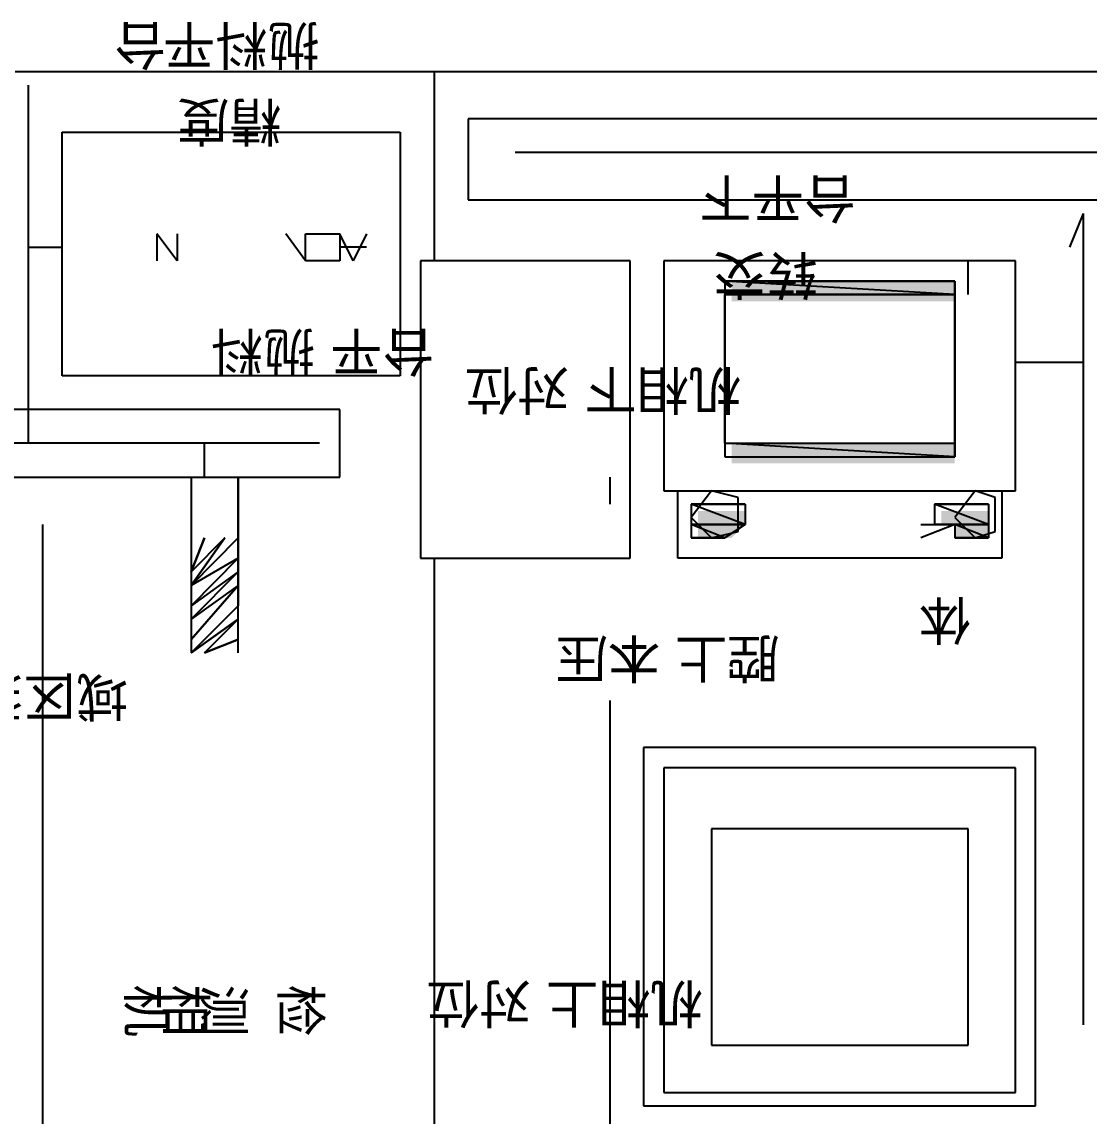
# Model space of a CAD drawing. Header units: millimetres. Extents: x 5 to 415, y 48 to 251.
# Drawn here: x 167.022 to 169.808, y 176.556 to 179.411 of the extents above; entities that cross this region are included whole.
import ezdxf

# ---------------------------------------------------------------- set-up
doc = ezdxf.new("R2010")
doc.units = ezdxf.units.MM
for name, color, linetype in [('H', 7, 'Continuous'), ('P', 7, 'Continuous'), ('T', 7, 'Continuous')]:
    doc.layers.add(name, color=color, linetype=linetype)

msp = doc.modelspace()

# ---------------------------------------------------------------- hatches: boundary and pattern name
at = {"layer": 'H', "linetype": 'Continuous'}
for points in [[(168.875, 178.682), (168.875, 178.735), (169.457, 178.735), (169.457, 178.682), (168.875, 178.682)], [(168.875, 178.259), (168.875, 178.312), (169.457, 178.312), (169.457, 178.259), (168.875, 178.259)], [(168.787, 178.1), (168.787, 178.135), (168.91, 178.135), (168.91, 178.1), (168.787, 178.1)], [(169.422, 178.1), (169.422, 178.135), (169.545, 178.135), (169.545, 178.1), (169.422, 178.1)], [(168.787, 178.065), (168.787, 178.1), (168.91, 178.1), (168.875, 178.065), (168.787, 178.065)], [(169.457, 178.065), (169.457, 178.1), (169.545, 178.1), (169.545, 178.065), (169.457, 178.065)]]:
    msp.add_hatch(color=256, dxfattribs=at).paths.add_polyline_path(points)

# ---------------------------------------------------------------- linework, layer by layer
at = {"layer": 'P'}
for points in [[(167.005, 179.282), (168.099, 179.282)], [(168.099, 178.788), (168.099, 179.282)], [(168.099, 179.282), (173.267, 179.282)], [(167.04, 178.312), (167.04, 179.246)], [(174.025, 179.158), (168.187, 179.158)], [(168.187, 179.158), (168.187, 178.947)], [(167.128, 179.123), (168.01, 179.123)], [(167.128, 178.488), (167.128, 179.123)], [(168.01, 179.123), (168.01, 178.488)], [(173.99, 179.07), (168.31, 179.07)], [(168.187, 178.947), (174.025, 178.947)], [(169.792, 178.911), (169.757, 178.823)], [(169.792, 178.911), (169.792, 176.795)], [(169.792, 178.911), (169.792, 178.823)], [(167.428, 178.788), (167.375, 178.858)], [(167.375, 178.858), (167.375, 178.788)], [(167.428, 178.858), (167.428, 178.788)], [(167.763, 178.788), (167.711, 178.858)], [(167.763, 178.788), (167.763, 178.858)], [(167.763, 178.858), (167.852, 178.858)], [(167.887, 178.788), (167.852, 178.858)], [(167.852, 178.858), (167.852, 178.788)], [(167.922, 178.858), (167.887, 178.788)], [(167.04, 178.823), (167.128, 178.823)], [(167.922, 178.823), (167.852, 178.823)], [(167.852, 178.788), (167.763, 178.788)], [(168.61, 178.788), (168.063, 178.788)], [(168.063, 178.788), (168.063, 178.012)], [(168.61, 178.012), (168.61, 178.788)], [(168.698, 178.788), (168.698, 178.188)], [(169.616, 178.788), (168.698, 178.788)], [(169.492, 178.7), (169.492, 178.788)], [(169.616, 178.188), (169.616, 178.788)], [(169.457, 178.7), (168.857, 178.735)], [(168.857, 178.735), (168.857, 178.7)], [(169.457, 178.7), (168.857, 178.735)], [(168.857, 178.735), (169.457, 178.735)], [(169.457, 178.735), (168.857, 178.735)], [(168.857, 178.735), (168.857, 178.276)], [(169.457, 178.735), (169.457, 178.7)], [(169.457, 178.276), (169.457, 178.735)], [(169.457, 178.7), (168.857, 178.7)], [(168.857, 178.7), (168.857, 178.312)], [(169.457, 178.7), (168.857, 178.7)], [(168.857, 178.7), (168.857, 178.312)], [(168.857, 178.312), (168.857, 178.7)], [(168.857, 178.7), (168.857, 178.7)], [(168.857, 178.7), (168.857, 178.312)], [(168.857, 178.7), (168.857, 178.312)], [(168.857, 178.312), (168.857, 178.7)], [(168.857, 178.7), (169.457, 178.7)], [(169.457, 178.7), (168.857, 178.7)], [(168.857, 178.7), (168.857, 178.312)], [(169.457, 178.312), (169.457, 178.7)], [(169.457, 178.312), (169.457, 178.7)], [(169.457, 178.312), (169.457, 178.7)], [(169.457, 178.7), (169.457, 178.7)], [(169.457, 178.7), (169.457, 178.312)], [(169.457, 178.7), (169.457, 178.312)], [(169.457, 178.312), (169.457, 178.7)], [(169.457, 178.312), (169.457, 178.7)], [(169.616, 178.523), (169.792, 178.523)], [(168.01, 178.488), (167.128, 178.488)], [(167.852, 178.4), (165.347, 178.4)], [(167.852, 178.223), (167.852, 178.4)], [(167.799, 178.312), (165.435, 178.312)], [(167.499, 178.223), (167.499, 178.312)], [(168.857, 178.312), (169.457, 178.312)], [(168.857, 178.312), (169.457, 178.312)], [(169.457, 178.276), (168.857, 178.312)], [(168.857, 178.312), (168.857, 178.276)], [(169.457, 178.276), (168.857, 178.312)], [(168.857, 178.312), (169.457, 178.312)], [(168.857, 178.312), (169.457, 178.312)], [(169.457, 178.312), (169.457, 178.276)], [(168.857, 178.276), (169.457, 178.276)], [(168.857, 178.276), (169.457, 178.276)], [(165.347, 178.223), (167.852, 178.223)], [(167.464, 178.223), (167.464, 177.765)], [(167.587, 177.765), (167.587, 178.223)], [(167.587, 178.223), (167.587, 177.888)], [(168.557, 178.223), (168.557, 178.153)], [(168.698, 178.188), (169.616, 178.188)], [(168.734, 178.012), (168.734, 178.188)], [(168.734, 178.188), (169.58, 178.188)], [(168.822, 178.188), (168.769, 178.118)], [(168.892, 178.17), (168.822, 178.188)], [(169.51, 178.188), (169.457, 178.118)], [(169.563, 178.17), (169.51, 178.188)], [(169.58, 178.188), (169.58, 178.012)], [(168.91, 178.1), (168.769, 178.153)], [(168.769, 178.153), (168.769, 178.1)], [(168.91, 178.1), (168.769, 178.153)], [(168.769, 178.153), (168.91, 178.153)], [(168.769, 178.153), (168.91, 178.153)], [(168.857, 178.153), (168.769, 178.153)], [(168.91, 178.153), (168.769, 178.153)], [(168.769, 178.153), (168.769, 178.153)], [(168.769, 178.153), (168.91, 178.153)], [(168.769, 178.153), (168.857, 178.153)], [(168.857, 178.153), (168.769, 178.153)], [(168.769, 178.153), (168.857, 178.153)], [(168.857, 178.153), (168.769, 178.153)], [(168.769, 178.153), (168.769, 178.153)], [(168.822, 178.153), (168.769, 178.153)], [(168.769, 178.153), (168.822, 178.153)], [(168.822, 178.153), (168.857, 178.153)], [(168.857, 178.153), (168.822, 178.153)], [(168.822, 178.153), (168.822, 178.153)], [(168.822, 178.153), (168.822, 178.153)], [(168.857, 178.153), (168.822, 178.153)], [(168.822, 178.153), (168.857, 178.153)], [(168.822, 178.153), (168.857, 178.153)], [(168.857, 178.153), (168.822, 178.153)], [(168.822, 178.153), (168.822, 178.153)], [(168.822, 178.153), (168.822, 178.153)], [(168.857, 178.153), (168.822, 178.153)], [(168.822, 178.153), (168.857, 178.153)], [(168.822, 178.153), (168.857, 178.153)], [(168.857, 178.153), (168.822, 178.153)], [(168.822, 178.153), (168.822, 178.153)], [(168.822, 178.153), (168.822, 178.153)], [(168.857, 178.153), (168.822, 178.153)], [(168.822, 178.153), (168.857, 178.153)], [(168.822, 178.153), (168.857, 178.153)], [(168.857, 178.153), (168.822, 178.153)], [(168.822, 178.153), (168.822, 178.153)], [(168.822, 178.153), (168.822, 178.153)], [(168.857, 178.153), (168.822, 178.153)], [(168.822, 178.153), (168.857, 178.153)], [(168.822, 178.153), (168.857, 178.153)], [(168.857, 178.153), (168.822, 178.153)], [(168.822, 178.153), (168.822, 178.153)], [(168.822, 178.153), (168.822, 178.153)], [(168.857, 178.153), (168.822, 178.153)], [(168.822, 178.153), (168.857, 178.153)], [(168.822, 178.153), (168.857, 178.153)], [(168.857, 178.153), (168.822, 178.153)], [(168.91, 178.153), (168.857, 178.153)], [(168.892, 178.082), (168.892, 178.17)], [(168.91, 178.153), (168.91, 178.1)], [(169.545, 178.1), (169.404, 178.153)], [(169.404, 178.153), (169.404, 178.1)], [(169.545, 178.1), (169.404, 178.153)], [(169.404, 178.153), (169.545, 178.153)], [(169.404, 178.153), (169.545, 178.153)], [(169.545, 178.153), (169.404, 178.153)], [(169.404, 178.153), (169.404, 178.153)], [(169.545, 178.153), (169.404, 178.153)], [(169.404, 178.153), (169.404, 178.153)], [(169.404, 178.153), (169.545, 178.153)], [(169.545, 178.153), (169.404, 178.153)], [(169.404, 178.153), (169.457, 178.153)], [(169.457, 178.153), (169.545, 178.153)], [(169.545, 178.153), (169.457, 178.153)], [(169.457, 178.153), (169.457, 178.153)], [(169.545, 178.153), (169.457, 178.153)], [(169.457, 178.153), (169.457, 178.153)], [(169.457, 178.153), (169.545, 178.153)], [(169.457, 178.153), (169.545, 178.153)], [(169.545, 178.153), (169.457, 178.153)], [(169.457, 178.153), (169.545, 178.153)], [(169.545, 178.153), (169.457, 178.153)], [(169.457, 178.153), (169.457, 178.153)], [(169.457, 178.153), (169.545, 178.153)], [(169.457, 178.153), (169.492, 178.153)], [(169.492, 178.153), (169.457, 178.153)], [(169.457, 178.153), (169.457, 178.153)], [(169.457, 178.153), (169.457, 178.153)], [(169.492, 178.153), (169.457, 178.153)], [(169.457, 178.153), (169.492, 178.153)], [(169.457, 178.153), (169.492, 178.153)], [(169.492, 178.153), (169.457, 178.153)], [(169.457, 178.153), (169.457, 178.153)], [(169.457, 178.153), (169.457, 178.153)], [(169.492, 178.153), (169.457, 178.153)], [(169.457, 178.153), (169.492, 178.153)], [(169.457, 178.153), (169.492, 178.153)], [(169.492, 178.153), (169.457, 178.153)], [(169.457, 178.153), (169.457, 178.153)], [(169.457, 178.153), (169.457, 178.153)], [(169.492, 178.153), (169.457, 178.153)], [(169.457, 178.153), (169.492, 178.153)], [(169.457, 178.153), (169.492, 178.153)], [(169.492, 178.153), (169.457, 178.153)], [(169.457, 178.153), (169.457, 178.153)], [(169.457, 178.153), (169.457, 178.153)], [(169.492, 178.153), (169.457, 178.153)], [(169.457, 178.153), (169.492, 178.153)], [(169.457, 178.153), (169.492, 178.153)], [(169.492, 178.153), (169.457, 178.153)], [(169.457, 178.153), (169.457, 178.153)], [(169.457, 178.153), (169.457, 178.153)], [(169.492, 178.153), (169.457, 178.153)], [(169.457, 178.153), (169.492, 178.153)], [(169.492, 178.153), (169.545, 178.153)], [(169.545, 178.153), (169.492, 178.153)], [(169.545, 178.153), (169.545, 178.1)], [(169.563, 178.082), (169.563, 178.17)], [(167.076, 178.1), (167.076, 175.895)], [(168.769, 178.118), (168.822, 178.065)], [(168.857, 178.065), (168.769, 178.1)], [(168.769, 178.1), (168.769, 178.065)], [(168.857, 178.065), (168.769, 178.1)], [(168.769, 178.1), (168.91, 178.1)], [(168.769, 178.1), (168.91, 178.1)], [(168.91, 178.1), (168.769, 178.1)], [(168.769, 178.1), (168.769, 178.1)], [(168.91, 178.1), (168.769, 178.1)], [(168.769, 178.1), (168.769, 178.1)], [(168.769, 178.1), (168.91, 178.1)], [(168.769, 178.1), (168.91, 178.1)], [(168.91, 178.1), (168.769, 178.1)], [(168.769, 178.1), (168.91, 178.1)], [(168.91, 178.1), (168.769, 178.1)], [(168.769, 178.1), (168.769, 178.1)], [(168.91, 178.1), (168.769, 178.1)], [(168.769, 178.1), (168.769, 178.1)], [(168.769, 178.1), (168.91, 178.1)], [(168.769, 178.1), (168.91, 178.1)], [(168.91, 178.1), (168.769, 178.1)], [(168.769, 178.1), (168.91, 178.1)], [(168.91, 178.1), (168.769, 178.1)], [(168.769, 178.1), (168.769, 178.1)], [(168.91, 178.1), (168.769, 178.1)], [(168.769, 178.1), (168.769, 178.1)], [(168.769, 178.1), (168.91, 178.1)], [(168.769, 178.1), (168.91, 178.1)], [(168.91, 178.1), (168.769, 178.1)], [(168.769, 178.1), (168.91, 178.1)], [(168.91, 178.1), (168.769, 178.1)], [(168.769, 178.1), (168.769, 178.1)], [(168.91, 178.1), (168.769, 178.1)], [(168.769, 178.1), (168.769, 178.1)], [(168.769, 178.1), (168.91, 178.1)], [(168.769, 178.1), (168.91, 178.1)], [(168.91, 178.1), (168.769, 178.1)], [(168.769, 178.1), (168.91, 178.1)], [(168.91, 178.1), (168.769, 178.1)], [(168.769, 178.1), (168.769, 178.1)], [(168.91, 178.1), (168.769, 178.1)], [(168.769, 178.1), (168.769, 178.1)], [(168.769, 178.1), (168.91, 178.1)], [(168.769, 178.1), (168.91, 178.1)], [(168.91, 178.1), (168.769, 178.1)], [(168.769, 178.1), (168.91, 178.1)], [(168.91, 178.1), (168.769, 178.1)], [(168.769, 178.1), (168.769, 178.1)], [(168.769, 178.1), (168.91, 178.1)], [(168.91, 178.1), (168.857, 178.065)], [(169.369, 178.1), (169.457, 178.1)], [(169.457, 178.1), (169.369, 178.065)], [(169.404, 178.1), (169.545, 178.1)], [(169.545, 178.1), (169.404, 178.1)], [(169.404, 178.1), (169.404, 178.1)], [(169.545, 178.1), (169.404, 178.1)], [(169.404, 178.1), (169.404, 178.1)], [(169.404, 178.1), (169.545, 178.1)], [(169.404, 178.1), (169.545, 178.1)], [(169.545, 178.1), (169.404, 178.1)], [(169.404, 178.1), (169.545, 178.1)], [(169.545, 178.1), (169.404, 178.1)], [(169.404, 178.1), (169.404, 178.1)], [(169.545, 178.1), (169.404, 178.1)], [(169.404, 178.1), (169.404, 178.1)], [(169.404, 178.1), (169.545, 178.1)], [(169.404, 178.1), (169.545, 178.1)], [(169.545, 178.1), (169.404, 178.1)], [(169.404, 178.1), (169.545, 178.1)], [(169.545, 178.1), (169.404, 178.1)], [(169.404, 178.1), (169.404, 178.1)], [(169.545, 178.1), (169.404, 178.1)], [(169.404, 178.1), (169.404, 178.1)], [(169.404, 178.1), (169.545, 178.1)], [(169.404, 178.1), (169.545, 178.1)], [(169.545, 178.1), (169.404, 178.1)], [(169.404, 178.1), (169.545, 178.1)], [(169.545, 178.1), (169.404, 178.1)], [(169.404, 178.1), (169.404, 178.1)], [(169.545, 178.1), (169.404, 178.1)], [(169.404, 178.1), (169.404, 178.1)], [(169.404, 178.1), (169.545, 178.1)], [(169.404, 178.1), (169.545, 178.1)], [(169.545, 178.1), (169.404, 178.1)], [(169.404, 178.1), (169.545, 178.1)], [(169.545, 178.1), (169.404, 178.1)], [(169.404, 178.1), (169.404, 178.1)], [(169.545, 178.1), (169.404, 178.1)], [(169.404, 178.1), (169.404, 178.1)], [(169.404, 178.1), (169.545, 178.1)], [(169.404, 178.1), (169.545, 178.1)], [(169.545, 178.1), (169.404, 178.1)], [(169.404, 178.1), (169.545, 178.1)], [(169.457, 178.1), (169.404, 178.1)], [(169.404, 178.1), (169.545, 178.1)], [(169.457, 178.118), (169.51, 178.065)], [(169.545, 178.065), (169.457, 178.1)], [(169.457, 178.1), (169.457, 178.065)], [(169.545, 178.065), (169.457, 178.1)], [(169.457, 178.1), (169.545, 178.1)], [(169.545, 178.1), (169.457, 178.1)], [(169.545, 178.1), (169.545, 178.065)], [(168.822, 178.065), (168.892, 178.082)], [(169.51, 178.065), (169.563, 178.082)], [(167.464, 177.941), (167.587, 178.065)], [(167.587, 178.065), (167.464, 177.941)], [(167.464, 177.941), (167.587, 178.065)], [(167.587, 178.065), (167.464, 177.941)], [(167.464, 177.941), (167.587, 178.065)], [(167.587, 178.065), (167.464, 177.941)], [(167.464, 177.941), (167.587, 178.065)], [(167.552, 178.065), (167.464, 177.941)], [(167.464, 177.941), (167.552, 178.065)], [(167.552, 178.065), (167.464, 177.941)], [(167.464, 177.941), (167.552, 178.065)], [(167.552, 178.065), (167.464, 177.941)], [(167.464, 177.941), (167.552, 178.065)], [(167.552, 178.065), (167.464, 177.941)], [(167.464, 177.941), (167.552, 178.065)], [(167.552, 178.065), (167.464, 177.941)], [(167.464, 177.941), (167.552, 178.065)], [(167.552, 178.065), (167.464, 177.941)], [(167.464, 177.941), (167.552, 178.065)], [(167.552, 178.065), (167.464, 177.941)], [(167.464, 177.941), (167.552, 178.065)], [(167.552, 178.065), (167.464, 177.941)], [(167.464, 177.941), (167.552, 178.065)], [(167.552, 178.065), (167.464, 177.941)], [(167.464, 177.941), (167.552, 178.065)], [(167.552, 178.065), (167.464, 177.941)], [(167.464, 177.941), (167.552, 178.065)], [(167.552, 178.065), (167.464, 177.941)], [(167.464, 177.941), (167.552, 178.065)], [(167.552, 178.065), (167.464, 177.941)], [(167.464, 177.941), (167.552, 178.065)], [(167.552, 178.065), (167.464, 177.941)], [(167.464, 177.941), (167.552, 178.065)], [(167.552, 178.065), (167.464, 177.941)], [(167.464, 177.941), (167.552, 178.065)], [(167.552, 178.065), (167.464, 177.941)], [(167.464, 177.941), (167.552, 178.065)], [(167.552, 178.065), (167.464, 177.941)], [(167.552, 178.065), (167.464, 177.976)], [(167.464, 177.976), (167.552, 178.065)], [(167.552, 178.065), (167.464, 177.976)], [(167.464, 177.976), (167.552, 178.065)], [(167.552, 178.065), (167.464, 177.976)], [(167.464, 177.976), (167.552, 178.065)], [(167.552, 178.065), (167.464, 177.976)], [(167.464, 177.976), (167.499, 178.065)], [(167.499, 178.065), (167.464, 177.976)], [(167.464, 177.976), (167.499, 178.065)], [(167.499, 178.065), (167.464, 177.976)], [(167.464, 177.976), (167.499, 178.065)], [(167.499, 178.065), (167.464, 177.976)], [(167.464, 177.976), (167.499, 178.065)], [(167.499, 178.065), (167.464, 177.976)], [(167.464, 177.976), (167.499, 178.065)], [(167.499, 178.065), (167.464, 177.976)], [(167.464, 177.976), (167.499, 178.065)], [(167.499, 178.065), (167.464, 177.976)], [(167.464, 177.976), (167.499, 178.065)], [(167.499, 178.065), (167.464, 177.976)], [(167.464, 177.976), (167.499, 178.065)], [(167.499, 178.065), (167.464, 177.976)], [(167.464, 177.976), (167.499, 178.065)], [(167.499, 178.065), (167.464, 177.976)], [(167.464, 177.976), (167.499, 178.065)], [(167.499, 178.065), (167.464, 177.976)], [(167.464, 177.976), (167.499, 178.065)], [(167.499, 178.065), (167.464, 177.976)], [(167.464, 177.976), (167.499, 178.065)], [(167.499, 178.065), (167.464, 177.976)], [(167.464, 177.976), (167.499, 178.065)], [(167.499, 178.065), (167.464, 177.976)], [(167.464, 177.976), (167.499, 178.065)], [(167.499, 178.065), (167.464, 177.976)], [(167.464, 177.976), (167.499, 178.065)], [(167.499, 178.065), (167.464, 177.976)], [(167.464, 177.976), (167.499, 178.065)], [(168.857, 178.065), (168.769, 178.065)], [(168.769, 178.065), (168.769, 178.065)], [(168.769, 178.065), (168.857, 178.065)], [(168.769, 178.065), (168.857, 178.065)], [(168.857, 178.065), (168.769, 178.065)], [(168.769, 178.065), (168.857, 178.065)], [(168.857, 178.065), (168.769, 178.065)], [(168.769, 178.065), (168.769, 178.065)], [(168.857, 178.065), (168.769, 178.065)], [(168.769, 178.065), (168.769, 178.065)], [(168.769, 178.065), (168.857, 178.065)], [(168.769, 178.065), (168.857, 178.065)], [(168.857, 178.065), (168.769, 178.065)], [(168.769, 178.065), (168.857, 178.065)], [(168.822, 178.065), (168.769, 178.065)], [(168.769, 178.065), (168.857, 178.065)], [(168.857, 178.065), (168.822, 178.065)], [(168.822, 178.065), (168.857, 178.065)], [(168.857, 178.065), (168.822, 178.065)], [(168.822, 178.065), (168.857, 178.065)], [(168.822, 178.065), (168.857, 178.065)], [(168.857, 178.065), (168.822, 178.065)], [(168.822, 178.065), (168.822, 178.065)], [(168.822, 178.065), (168.822, 178.065)], [(168.857, 178.065), (168.822, 178.065)], [(168.822, 178.065), (168.857, 178.065)], [(168.822, 178.065), (168.857, 178.065)], [(168.857, 178.065), (168.822, 178.065)], [(168.822, 178.065), (168.822, 178.065)], [(168.822, 178.065), (168.822, 178.065)], [(168.857, 178.065), (168.822, 178.065)], [(168.822, 178.065), (168.857, 178.065)], [(168.822, 178.065), (168.857, 178.065)], [(168.857, 178.065), (168.822, 178.065)], [(168.822, 178.065), (168.822, 178.065)], [(168.822, 178.065), (168.822, 178.065)], [(168.857, 178.065), (168.822, 178.065)], [(168.822, 178.065), (168.857, 178.065)], [(168.822, 178.065), (168.857, 178.065)], [(168.857, 178.065), (168.822, 178.065)], [(168.822, 178.065), (168.822, 178.065)], [(168.822, 178.065), (168.822, 178.065)], [(168.857, 178.065), (168.822, 178.065)], [(168.822, 178.065), (168.857, 178.065)], [(168.822, 178.065), (168.857, 178.065)], [(168.857, 178.065), (168.822, 178.065)], [(168.857, 178.065), (168.822, 178.065)], [(169.457, 178.065), (169.457, 178.065)], [(169.457, 178.065), (169.457, 178.065)], [(169.492, 178.065), (169.457, 178.065)], [(169.457, 178.065), (169.492, 178.065)], [(169.457, 178.065), (169.492, 178.065)], [(169.492, 178.065), (169.457, 178.065)], [(169.457, 178.065), (169.457, 178.065)], [(169.457, 178.065), (169.457, 178.065)], [(169.492, 178.065), (169.457, 178.065)], [(169.457, 178.065), (169.492, 178.065)], [(169.457, 178.065), (169.492, 178.065)], [(169.492, 178.065), (169.457, 178.065)], [(169.457, 178.065), (169.457, 178.065)], [(169.457, 178.065), (169.457, 178.065)], [(169.492, 178.065), (169.457, 178.065)], [(169.457, 178.065), (169.492, 178.065)], [(169.457, 178.065), (169.492, 178.065)], [(169.492, 178.065), (169.457, 178.065)], [(169.457, 178.065), (169.457, 178.065)], [(169.457, 178.065), (169.457, 178.065)], [(169.492, 178.065), (169.457, 178.065)], [(169.457, 178.065), (169.492, 178.065)], [(169.457, 178.065), (169.492, 178.065)], [(169.492, 178.065), (169.457, 178.065)], [(169.457, 178.065), (169.457, 178.065)], [(169.457, 178.065), (169.457, 178.065)], [(169.492, 178.065), (169.457, 178.065)], [(169.457, 178.065), (169.492, 178.065)], [(169.457, 178.065), (169.492, 178.065)], [(169.492, 178.065), (169.457, 178.065)], [(169.457, 178.065), (169.457, 178.065)], [(169.457, 178.065), (169.457, 178.065)], [(169.457, 178.065), (169.545, 178.065)], [(169.545, 178.065), (169.457, 178.065)], [(169.457, 178.065), (169.457, 178.065)], [(169.545, 178.065), (169.457, 178.065)], [(169.457, 178.065), (169.457, 178.065)], [(169.457, 178.065), (169.545, 178.065)], [(169.457, 178.065), (169.545, 178.065)], [(169.492, 178.065), (169.545, 178.065)], [(169.545, 178.065), (169.492, 178.065)], [(167.464, 177.888), (167.587, 178.012)], [(167.587, 178.012), (167.464, 177.888)], [(167.464, 177.888), (167.587, 178.012)], [(167.587, 178.012), (167.464, 177.888)], [(167.464, 177.888), (167.587, 178.012)], [(167.587, 178.012), (167.464, 177.888)], [(167.464, 177.888), (167.587, 178.012)], [(167.587, 178.012), (167.464, 177.888)], [(167.464, 177.888), (167.587, 178.012)], [(167.587, 178.012), (167.464, 177.888)], [(167.464, 177.888), (167.587, 178.012)], [(167.587, 178.012), (167.464, 177.888)], [(167.464, 177.888), (167.587, 178.012)], [(167.587, 178.012), (167.464, 177.888)], [(167.464, 177.888), (167.587, 178.012)], [(167.587, 178.012), (167.464, 177.888)], [(167.464, 177.888), (167.587, 178.012)], [(167.587, 178.012), (167.464, 177.888)], [(167.464, 177.888), (167.587, 178.012)], [(167.587, 178.012), (167.464, 177.888)], [(167.464, 177.888), (167.587, 178.012)], [(167.587, 178.012), (167.464, 177.888)], [(167.464, 177.888), (167.587, 178.012)], [(167.587, 178.012), (167.464, 177.888)], [(167.464, 177.888), (167.587, 178.012)], [(167.587, 178.012), (167.464, 177.888)], [(167.464, 177.888), (167.587, 178.012)], [(167.587, 178.012), (167.464, 177.888)], [(167.464, 177.888), (167.587, 178.012)], [(167.587, 178.012), (167.464, 177.888)], [(167.464, 177.888), (167.587, 178.012)], [(167.587, 178.012), (167.464, 177.888)], [(167.464, 177.888), (167.587, 178.012)], [(167.587, 178.012), (167.464, 177.888)], [(167.464, 177.888), (167.587, 178.012)], [(167.587, 178.012), (167.464, 177.888)], [(167.464, 177.888), (167.587, 178.012)], [(167.587, 178.012), (167.464, 177.941)], [(168.063, 178.012), (168.61, 178.012)], [(168.099, 174.89), (168.099, 178.012)], [(169.58, 178.012), (168.734, 178.012)], [(167.464, 177.853), (167.587, 177.976)], [(167.587, 177.976), (167.464, 177.853)], [(167.464, 177.853), (167.587, 177.976)], [(167.587, 177.976), (167.464, 177.853)], [(167.464, 177.853), (167.587, 177.976)], [(167.587, 177.976), (167.464, 177.853)], [(167.464, 177.853), (167.587, 177.976)], [(167.587, 177.976), (167.464, 177.853)], [(167.464, 177.853), (167.587, 177.976)], [(167.587, 177.976), (167.464, 177.853)], [(167.464, 177.853), (167.587, 177.976)], [(167.587, 177.976), (167.464, 177.853)], [(167.464, 177.853), (167.587, 177.976)], [(167.587, 177.976), (167.464, 177.853)], [(167.464, 177.853), (167.587, 177.976)], [(167.587, 177.976), (167.464, 177.853)], [(167.464, 177.853), (167.587, 177.976)], [(167.587, 177.976), (167.464, 177.853)], [(167.464, 177.853), (167.587, 177.976)], [(167.587, 177.976), (167.464, 177.853)], [(167.464, 177.853), (167.587, 177.976)], [(167.587, 177.976), (167.464, 177.853)], [(167.464, 177.853), (167.587, 177.976)], [(167.587, 177.976), (167.464, 177.853)], [(167.464, 177.853), (167.587, 177.976)], [(167.587, 177.976), (167.464, 177.853)], [(167.464, 177.853), (167.587, 177.976)], [(167.587, 177.976), (167.464, 177.853)], [(167.464, 177.853), (167.587, 177.976)], [(167.587, 177.976), (167.464, 177.853)], [(167.464, 177.853), (167.587, 177.976)], [(167.587, 177.976), (167.464, 177.853)], [(167.464, 177.853), (167.587, 177.976)], [(167.587, 177.976), (167.464, 177.853)], [(167.464, 177.853), (167.587, 177.976)], [(167.587, 177.976), (167.464, 177.853)], [(167.464, 177.853), (167.587, 177.976)], [(167.587, 177.976), (167.464, 177.888)], [(167.587, 177.941), (167.464, 177.8)], [(167.464, 177.8), (167.587, 177.941)], [(167.587, 177.941), (167.464, 177.8)], [(167.464, 177.8), (167.587, 177.941)], [(167.587, 177.941), (167.464, 177.8)], [(167.464, 177.8), (167.587, 177.941)], [(167.587, 177.941), (167.464, 177.8)], [(167.464, 177.8), (167.587, 177.941)], [(167.587, 177.941), (167.464, 177.8)], [(167.464, 177.8), (167.587, 177.941)], [(167.587, 177.941), (167.464, 177.8)], [(167.464, 177.8), (167.587, 177.941)], [(167.587, 177.941), (167.464, 177.8)], [(167.464, 177.8), (167.587, 177.941)], [(167.587, 177.941), (167.464, 177.8)], [(167.464, 177.8), (167.587, 177.941)], [(167.587, 177.941), (167.464, 177.8)], [(167.464, 177.8), (167.587, 177.941)], [(167.587, 177.941), (167.464, 177.8)], [(167.464, 177.8), (167.587, 177.941)], [(167.587, 177.941), (167.464, 177.8)], [(167.464, 177.8), (167.587, 177.941)], [(167.587, 177.941), (167.464, 177.8)], [(167.464, 177.8), (167.587, 177.941)], [(167.587, 177.941), (167.464, 177.8)], [(167.464, 177.8), (167.587, 177.941)], [(167.587, 177.941), (167.464, 177.8)], [(167.464, 177.8), (167.587, 177.941)], [(167.587, 177.941), (167.464, 177.8)], [(167.464, 177.8), (167.587, 177.941)], [(167.587, 177.941), (167.464, 177.8)], [(167.464, 177.8), (167.587, 177.941)], [(167.587, 177.941), (167.464, 177.8)], [(167.464, 177.8), (167.587, 177.941)], [(167.587, 177.941), (167.464, 177.8)], [(167.464, 177.8), (167.587, 177.941)], [(167.587, 177.941), (167.464, 177.8)], [(167.464, 177.8), (167.587, 177.941)], [(167.587, 177.941), (167.464, 177.853)], [(167.464, 177.765), (167.587, 177.888)], [(167.587, 177.888), (167.464, 177.765)], [(167.464, 177.765), (167.587, 177.888)], [(167.587, 177.888), (167.464, 177.765)], [(167.464, 177.765), (167.587, 177.888)], [(167.587, 177.888), (167.464, 177.765)], [(167.464, 177.765), (167.587, 177.888)], [(167.587, 177.888), (167.464, 177.765)], [(167.464, 177.765), (167.587, 177.888)], [(167.587, 177.888), (167.464, 177.765)], [(167.464, 177.765), (167.587, 177.888)], [(167.587, 177.888), (167.464, 177.765)], [(167.464, 177.765), (167.587, 177.888)], [(167.587, 177.888), (167.464, 177.765)], [(167.464, 177.765), (167.587, 177.888)], [(167.587, 177.888), (167.464, 177.765)], [(167.464, 177.765), (167.587, 177.888)], [(167.587, 177.888), (167.464, 177.765)], [(167.464, 177.765), (167.587, 177.888)], [(167.587, 177.888), (167.464, 177.765)], [(167.464, 177.765), (167.587, 177.888)], [(167.587, 177.888), (167.464, 177.765)], [(167.464, 177.765), (167.587, 177.888)], [(167.587, 177.888), (167.464, 177.765)], [(167.464, 177.765), (167.587, 177.888)], [(167.587, 177.888), (167.464, 177.765)], [(167.464, 177.765), (167.587, 177.888)], [(167.587, 177.888), (167.464, 177.765)], [(167.464, 177.765), (167.587, 177.888)], [(167.587, 177.888), (167.464, 177.765)], [(167.464, 177.765), (167.587, 177.888)], [(167.587, 177.888), (167.464, 177.765)], [(167.464, 177.765), (167.587, 177.888)], [(167.587, 177.888), (167.464, 177.765)], [(167.464, 177.765), (167.587, 177.888)], [(167.587, 177.888), (167.464, 177.765)], [(167.464, 177.765), (167.587, 177.888)], [(167.587, 177.888), (167.464, 177.765)], [(167.587, 177.853), (167.464, 177.765)], [(167.464, 177.765), (167.587, 177.853)], [(167.587, 177.853), (167.464, 177.765)], [(167.587, 177.853), (167.499, 177.765)], [(167.499, 177.765), (167.587, 177.853)], [(167.587, 177.853), (167.499, 177.765)], [(167.499, 177.765), (167.587, 177.853)], [(167.587, 177.853), (167.499, 177.765)], [(167.499, 177.765), (167.587, 177.853)], [(167.587, 177.853), (167.499, 177.765)], [(167.499, 177.765), (167.587, 177.853)], [(167.587, 177.853), (167.499, 177.765)], [(167.499, 177.765), (167.587, 177.853)], [(167.587, 177.853), (167.499, 177.765)], [(167.499, 177.765), (167.587, 177.853)], [(167.587, 177.853), (167.499, 177.765)], [(167.499, 177.765), (167.587, 177.853)], [(167.587, 177.853), (167.499, 177.765)], [(167.499, 177.765), (167.587, 177.853)], [(167.587, 177.853), (167.499, 177.765)], [(167.499, 177.765), (167.587, 177.853)], [(167.587, 177.853), (167.499, 177.765)], [(167.499, 177.765), (167.587, 177.853)], [(167.587, 177.853), (167.499, 177.765)], [(167.499, 177.765), (167.587, 177.853)], [(167.587, 177.853), (167.499, 177.765)], [(167.499, 177.765), (167.587, 177.853)], [(167.587, 177.853), (167.499, 177.765)], [(167.499, 177.765), (167.587, 177.853)], [(167.587, 177.853), (167.499, 177.765)], [(167.499, 177.765), (167.587, 177.853)], [(167.587, 177.853), (167.499, 177.765)], [(167.499, 177.765), (167.587, 177.853)], [(167.587, 177.853), (167.499, 177.765)], [(167.499, 177.765), (167.587, 177.853)], [(167.587, 177.853), (167.499, 177.765)], [(167.499, 177.765), (167.587, 177.853)], [(167.587, 177.853), (167.499, 177.765)], [(167.587, 177.8), (167.499, 177.765)], [(167.499, 177.765), (167.587, 177.8)], [(167.587, 177.8), (167.499, 177.765)], [(167.499, 177.765), (167.587, 177.8)], [(168.557, 177.641), (168.557, 175.824)], [(169.668, 177.518), (168.645, 177.518)], [(168.645, 177.518), (168.645, 176.583)], [(169.668, 176.583), (169.668, 177.518)], [(169.616, 177.465), (168.698, 177.465)], [(168.698, 177.465), (168.698, 176.618)], [(169.616, 176.618), (169.616, 177.465)], [(169.492, 177.306), (168.822, 177.306)], [(168.822, 177.306), (168.822, 176.742)], [(169.492, 176.742), (169.492, 177.306)], [(168.822, 176.742), (169.492, 176.742)], [(168.698, 176.618), (169.616, 176.618)], [(168.645, 176.583), (169.668, 176.583)]]:
    msp.add_lwpolyline(points, dxfattribs=at)

# ---------------------------------------------------------------- texts
at = {"layer": 'T', "char_height": 0.1, "attachment_point": 1}
for s, insert, rotation in [('{\\fArial|b0|i0|c0|p18;台}', (167.4, 179.3), 180), ('{\\fArial|b0|i0|c0|p18;抛料平}', (167.8, 179.3), 180), ('{\\fArial|b0|i0|c0|p18;精度}', (167.7, 179.1), 180), ('{\\fArial|b0|i0|c0|p18;台平下}', (169.2, 178.9), 180), ('{\\fArial|b0|i0|c0|p18;转交}', (169.1, 178.7), 180), ('{\\fArial|b0|i0|c0|p18;台平 抛料}', (168.1, 178.5), 180), ('{\\fArial|b0|i0|c0|p18;机相下 对位}', (168.9, 178.4), 180), ('{\\fArial|b0|i0|c0|p18;体}', (169.5, 177.8), 180), ('{\\fArial|b0|i0|c0|p18;腔上 本压}', (169, 177.7), 180), ('{\\fArial|b0|i0|c0|p18;域区泵空真 底部}', (167.3, 177.6), 180), ('{\\fArial|b0|i0|c0|p18;机相上 对位}', (168.8, 176.8), 180), ('{\\fArial|b0|i0|c0|p18;机}', (167.4, 176.9), 270), ('{\\fArial|b0|i0|c0|p18;相}', (167.5, 176.9), 270), ('{\\fArial|b0|i0|c0|p18;测}', (167.6, 176.9), 270), ('{\\fArial|b0|i0|c0|p18;检}', (167.8, 176.9), 270)]:
    msp.add_mtext(s, dxfattribs=dict(at, insert=insert, rotation=rotation))

doc.saveas('drawing.dxf')
